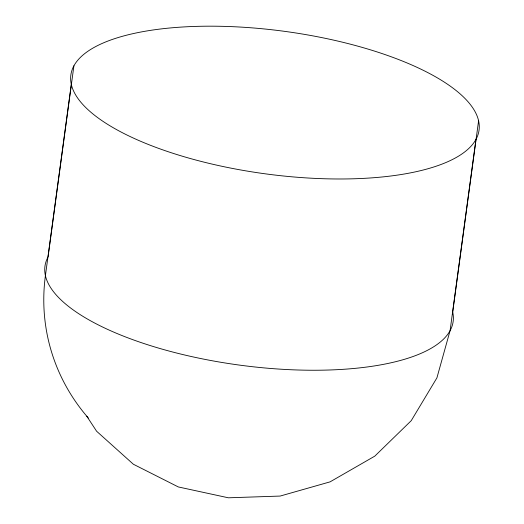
<?xml version="1.0" encoding="UTF-8"?>
<svg xmlns="http://www.w3.org/2000/svg" width="524" height="524" viewBox="0 0 524 524"><rect width="100%" height="100%" fill="white"/><g stroke="black" fill="none" stroke-linecap="round" stroke-linejoin="round"><path stroke-width="0.79" d="M71.29 84.357L45.418 275.617A205.958 191.404 -12.6 0 0 88.333 418.021M48.044 257.035L73.917 65.775M475.956 139.404A205.958 71.893 7.7 0 1 142.711 142.161A205.958 71.893 7.7 0 1 206.148 26.2A205.958 71.893 7.7 0 1 475.956 139.404L450.083 330.67L436.911 377.883L411.229 420.68L374.791 456.142L330.081 481.857L280.144 496.064L228.379 497.8L178.317 486.947L133.371 464.244L96.606 431.232L86.768 416.2M452.369 314.485A205.958 191.404 -12.6 0 0 452.71 312.088L478.582 120.821M452.71 312.088A205.958 71.893 7.7 0 1 240.143 365.189A205.958 71.893 7.7 0 1 47.645 257.788"/></g></svg>
